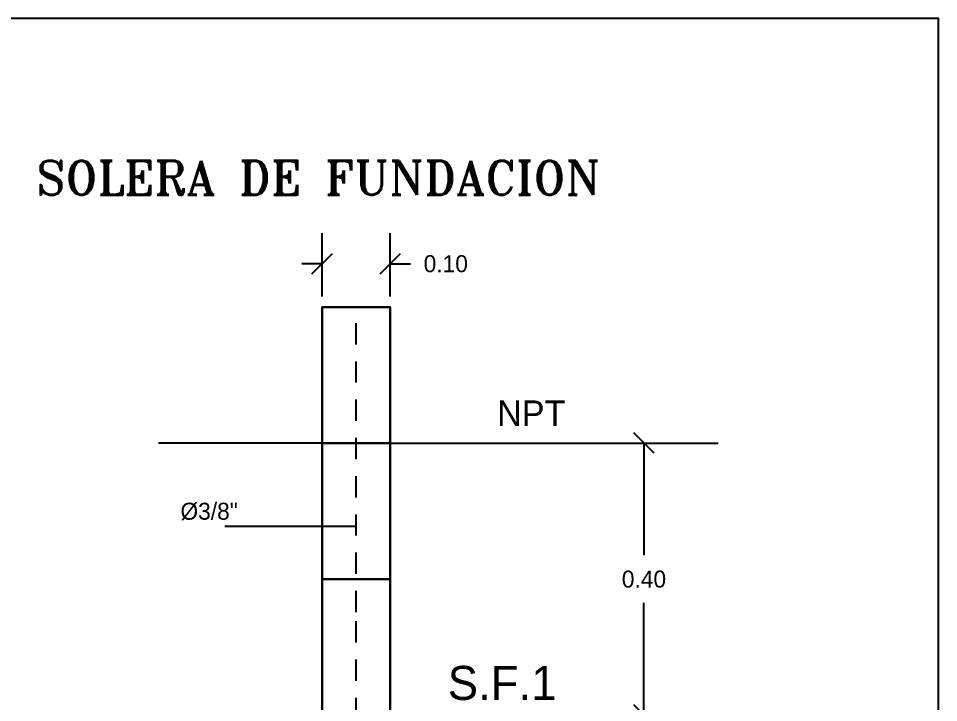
# Model space of a CAD drawing. Extents: x -52 to 126, y -84 to 6.
# Drawn here: x -15.64 to -10.23, y -10.06 to -6.03 of the extents above; entities that cross this region are included whole.
import ezdxf
from ezdxf.enums import TextEntityAlignment as Align

# ---------------------------------------------------------------- set-up
doc = ezdxf.new("R2010")
doc.units = 0
doc.header["$MEASUREMENT"] = 0
doc.linetypes.add('HIDDEN2', pattern=[0.1875, 0.125, -0.0625])
doc.layers.get('0').update_dxf_attribs({"linetype": 'CONTINUOUS'})
doc.layers.get('DEFPOINTS').update_dxf_attribs({"linetype": 'CONTINUOUS'})
for name, color, linetype in [('DIMENSIONES', 2, 'CONTINUOUS'), ('FLECHAS', 8, 'CONTINUOUS'), ('LADRILLO', 8, 'CONTINUOUS'), ('MARCO', 1, 'CONTINUOUS'), ('PAREDES', 7, 'CONTINUOUS'), ('REFUERZO', 3, 'CONTINUOUS'), ('TERRENO', 3, 'CONTINUOUS'), ('TEXTOS', 3, 'CONTINUOUS')]:
    doc.layers.add(name, color=color, linetype=linetype)
doc.styles.add('CITYBLUEPRINT', font='CIBT____.PFB', dxfattribs={"height": 0.2})
doc.styles.add('ROMANT', font='romant', dxfattribs={"width": 2, "height": 0.4})
doc.dimstyles.get("Standard").update_dxf_attribs({"dimtxt": 0.18, "dimasz": 0.18, "dimexe": 0.18, "dimexo": 0.0625, "dimgap": 0.09, "dimtad": 0, "dimtih": 1, "dimtoh": 1, "dimzin": 0, "dimtxsty": 'CITYBLUEPRINT', "dimcen": 0.09, "dimazin": 3, "dimtfac": 1, "dimtofl": 0, "dimtmove": 0, "dimatfit": 3, "dimtolj": 1, "dimtzin": 0})

# ---------------------------------------------------------------- blocks, each defined once
blk = doc.blocks.new('*D58')
at = {"color": 0, "linetype": 'BYBLOCK'}
for p, q in [((-13.8557, -7.6704), (-13.8557, -7.2969)), ((-13.4557, -7.6704), (-13.4557, -7.2969)), ((-13.9157, -7.5369), (-13.7957, -7.4169)), ((-13.5157, -7.5369), (-13.3957, -7.4169)), ((-13.8557, -7.4769), (-13.9757, -7.4769)), ((-13.4557, -7.4769), (-13.3357, -7.4769))]:
    blk.add_line(p, q, dxfattribs=at)
at = {"layer": 'DEFPOINTS', "color": 0, "linetype": 'BYBLOCK'}
for p in [(-13.4557, -7.4769), (-13.8557, -7.7329), (-13.4557, -7.7329)]:
    blk.add_point(p, dxfattribs=at)
at = {"color": 0, "linetype": 'BYBLOCK'}
blk.add_text('0.10', height=0.1, dxfattribs=at).set_placement((-13.129, -7.4769), align=Align.MIDDLE_CENTER)
blk = doc.blocks.new('*D59')
at = {"color": 0, "linetype": 'BYBLOCK'}
for p, q in [((-11.9037, -8.5929), (-12.0237, -8.4729)), ((-13.3932, -8.5329), (-11.7837, -8.5329)), ((-11.9637, -8.5329), (-11.9637, -9.1929)), ((-11.9637, -10.1329), (-11.9637, -9.4729)), ((-11.9037, -10.1929), (-12.0237, -10.0729)), ((-13.3932, -10.1329), (-11.7837, -10.1329))]:
    blk.add_line(p, q, dxfattribs=at)
at = {"layer": 'DEFPOINTS', "color": 0, "linetype": 'BYBLOCK'}
for p in [(-13.4557, -8.5329), (-11.9637, -8.5329), (-13.4557, -10.1329)]:
    blk.add_point(p, dxfattribs=at)
at = {"color": 0, "linetype": 'BYBLOCK'}
blk.add_text('0.40', height=0.1, dxfattribs=at).set_placement((-11.9637, -9.3329), align=Align.MIDDLE_CENTER)

msp = doc.modelspace()

# ---------------------------------------------------------------- linework, layer by layer
at = {"layer": 'FLECHAS'}
msp.add_line((-14.4275, -9.021), (-13.6557, -9.021), dxfattribs=at)
at = {"layer": 'LADRILLO'}
for points in [[(-13.8557, -8.5329), (-13.4557, -8.5329), (-13.4557, -7.7329), (-13.8557, -7.7329)], [(-13.8557, -9.3329), (-13.4557, -9.3329), (-13.4557, -8.5329), (-13.8557, -8.5329)], [(-13.8557, -10.1329), (-13.4557, -10.1329), (-13.4557, -9.3329), (-13.8557, -9.3329)]]:
    msp.add_lwpolyline(points, close=True, dxfattribs=at)
at = {"layer": 'MARCO'}
msp.add_lwpolyline([(-17.1416, -6.0334), (-17.1416, -14.0759), (-10.2313, -14.0759), (-10.2313, -6.0334)], close=True, dxfattribs=at)
at = {"layer": 'PAREDES'}
for p, q in [((-13.8557, -7.7329), (-13.4557, -7.7329)), ((-13.8557, -10.1329), (-13.8557, -7.7329)), ((-13.4557, -7.7329), (-13.4557, -10.1329))]:
    msp.add_line(p, q, dxfattribs=at)
at = {"layer": 'REFUERZO', "linetype": 'HIDDEN2'}
for p, q in [((-13.6557, -9.527), (-13.6557, -7.7329)), ((-13.6557, -10.6063), (-13.6557, -9.527))]:
    msp.add_line(p, q, dxfattribs=at)
at = {"layer": 'TERRENO'}
for q in [(-14.819, -8.5329), (-11.5277, -8.5329)]:
    msp.add_line((-13.4557, -8.5329), q, dxfattribs=at)

# ---------------------------------------------------------------- texts
at = {"layer": 'TEXTOS'}
for s, height, style, p in [('SOLERA DE FUNDACION', 0.2, 'ROMANT', (-15.5364, -7.0709)), ('NPT', 0.15, 'CITYBLUEPRINT', (-12.8269, -8.4317)), ('S.F.1', 0.2, 'CITYBLUEPRINT', (-13.1175, -10.0439))]:
    msp.add_text(s, height=height, dxfattribs=dict(at, style=style)).set_placement(p)
msp.add_text('%%c3/8"', height=0.1, dxfattribs=at).set_placement((-14.689, -8.9836))

# ---------------------------------------------------------------- dimensions: what is measured, and where the dimension line sits
at = {"layer": 'DIMENSIONES'}
dim = msp.add_linear_dim(base=(-13.4557, -7.4769), p1=(-13.8557, -7.7329), p2=(-13.4557, -7.7329), text='0.10', dimstyle='Standard', dxfattribs=at)
dim.commit()
dim.dimension.update_dxf_attribs({"geometry": '*D58', "text_midpoint": (-13.129, -7.4769)})
dim = msp.add_linear_dim(base=(-11.9637, -8.5329), p1=(-13.4557, -10.1329), p2=(-13.4557, -8.5329), angle=90, text='0.40', dimstyle='Standard', dxfattribs=at)
dim.commit()
dim.dimension.update_dxf_attribs({"geometry": '*D59', "text_midpoint": (-11.9637, -9.3329)})

doc.saveas('drawing.dxf')
